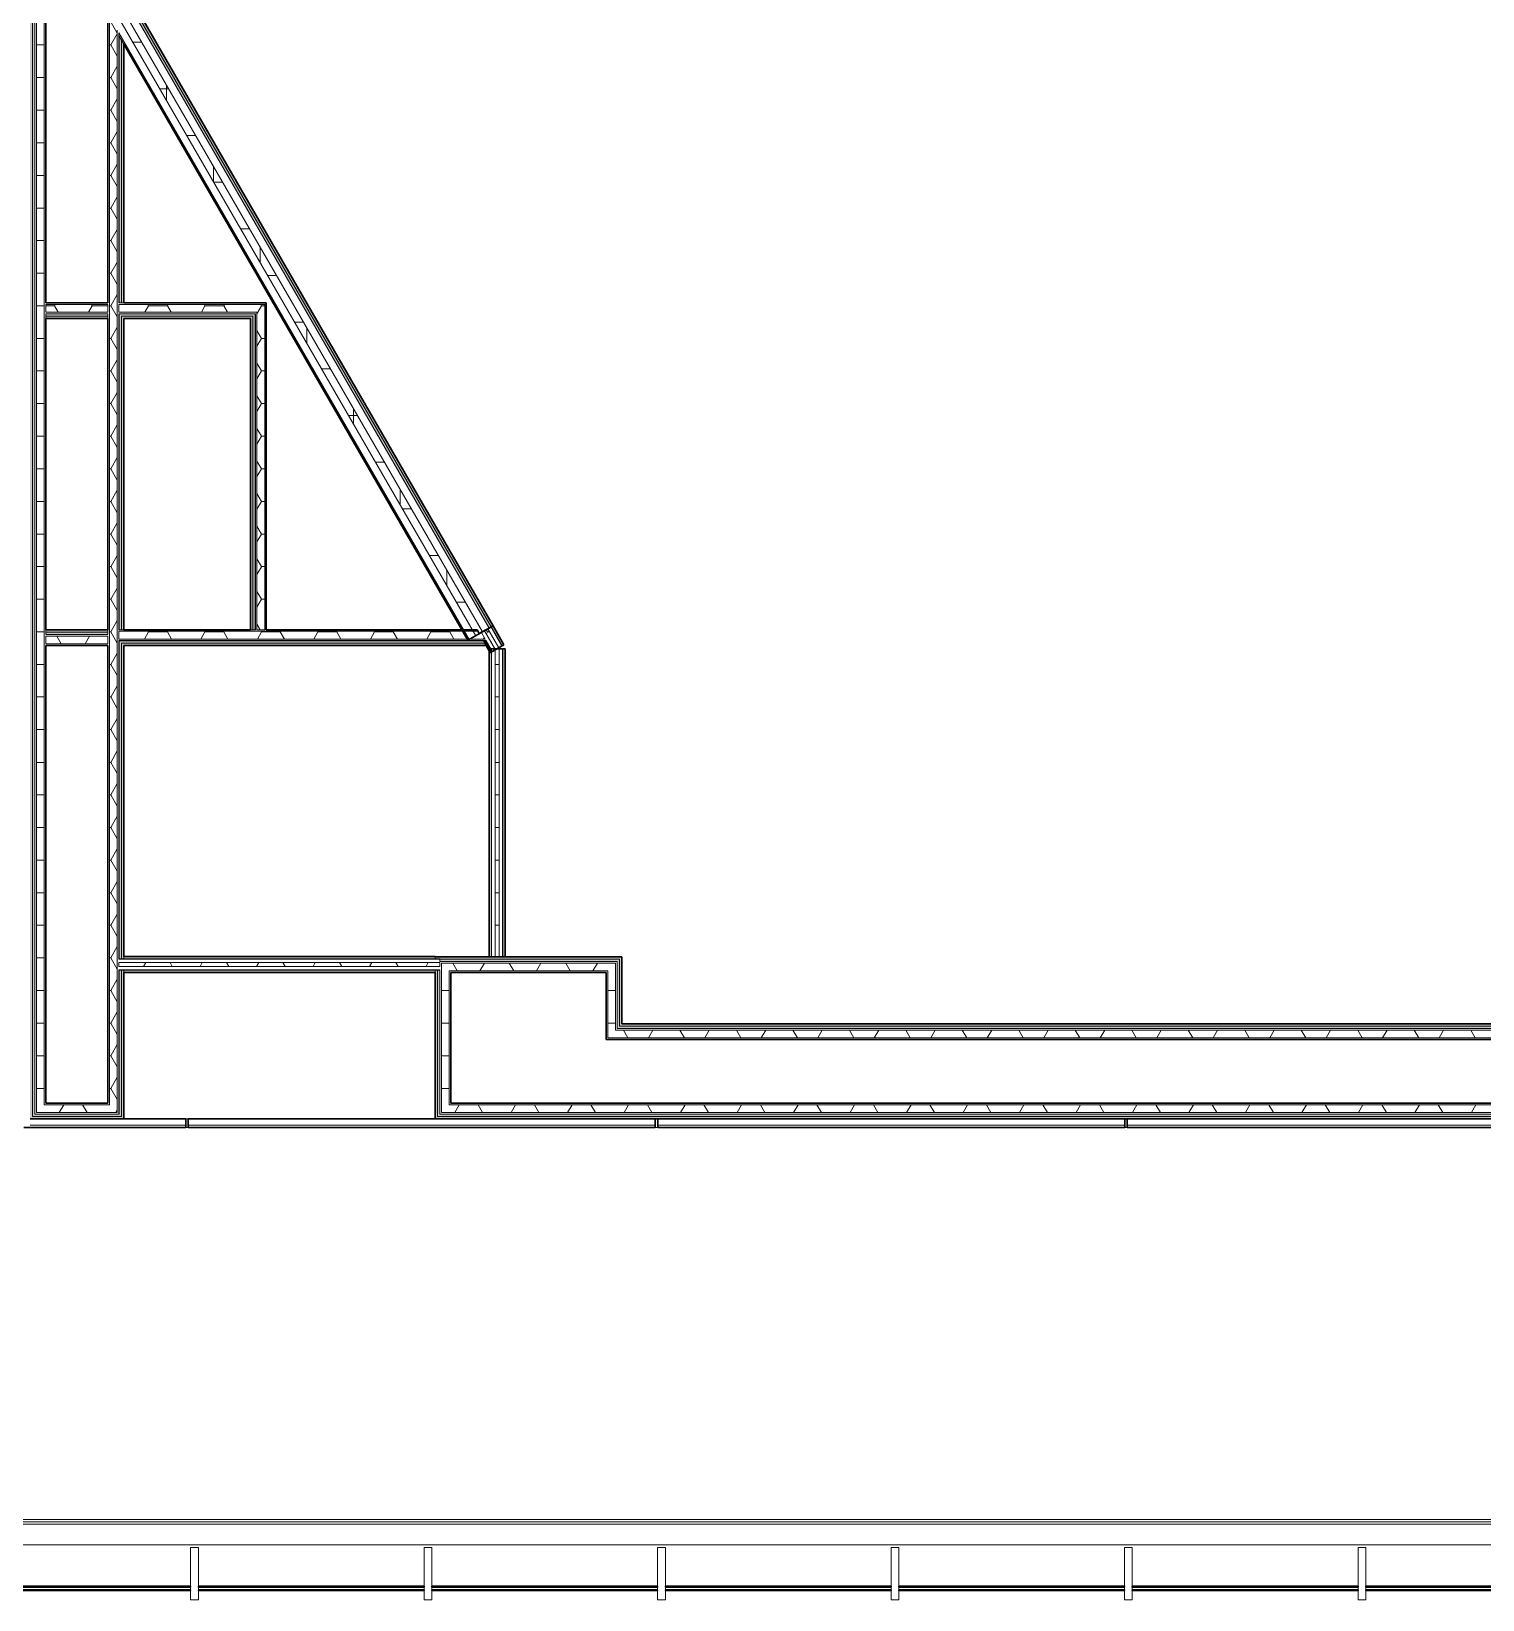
# Model space of a CAD drawing. Header units: millimetres. Extents: x 155920 to 295199, y -4084 to 97293.
# Drawn here: x 199503 to 208827, y 12017 to 22095 of the extents above; entities that cross this region are included whole.
import ezdxf

# ---------------------------------------------------------------- set-up
doc = ezdxf.new("R2010")
doc.units = ezdxf.units.MM
doc.header["$MEASUREMENT"] = 0
for name, color, linetype, lineweight in [('A-GENM', 8, 'CONTINUOUS', 9), ('A-GLAZ-CURT', 7, 'CONTINUOUS', 9), ('A-GLAZ-CWMG', 7, 'CONTINUOUS', 9), ('A-WALL', 7, 'CONTINUOUS', 9), ('A-WALL-PATT', 7, 'CONTINUOUS', 25), ('I-WALL', 7, 'CONTINUOUS', 9)]:
    doc.layers.add(name, color=color, linetype=linetype, lineweight=lineweight)

msp = doc.modelspace()

# ---------------------------------------------------------------- hatches: boundary and pattern name
at = {"layer": 'A-GLAZ-CURT'}
h = msp.add_hatch(color=256, dxfattribs=at)
h.paths.add_polyline_path([(199076, 12075), (200526, 12075), (200526, 12081), (199076, 12081)], flags=0)
h.paths.add_polyline_path([(199076, 12097), (200526, 12097), (200526, 12103), (199076, 12103)], flags=0)
h = msp.add_hatch(color=256, dxfattribs=at)
h.paths.add_polyline_path([(200576, 12075), (202026, 12075), (202026, 12081), (200576, 12081)], flags=0)
h.paths.add_polyline_path([(200576, 12097), (202026, 12097), (202026, 12103), (200576, 12103)], flags=0)
h = msp.add_hatch(color=256, dxfattribs=at)
h.paths.add_polyline_path([(202076, 12075), (203526, 12075), (203526, 12081), (202076, 12081)], flags=0)
h.paths.add_polyline_path([(202076, 12097), (203526, 12097), (203526, 12103), (202076, 12103)], flags=0)
h = msp.add_hatch(color=256, dxfattribs=at)
h.paths.add_polyline_path([(203576, 12075), (205026, 12075), (205026, 12081), (203576, 12081)], flags=0)
h.paths.add_polyline_path([(203576, 12097), (205026, 12097), (205026, 12103), (203576, 12103)], flags=0)
h = msp.add_hatch(color=256, dxfattribs=at)
h.paths.add_polyline_path([(205076, 12075), (206526, 12075), (206526, 12081), (205076, 12081)], flags=0)
h.paths.add_polyline_path([(205076, 12097), (206526, 12097), (206526, 12103), (205076, 12103)], flags=0)
h = msp.add_hatch(color=256, dxfattribs=at)
h.paths.add_polyline_path([(206576, 12075), (208026, 12075), (208026, 12081), (206576, 12081)], flags=0)
h.paths.add_polyline_path([(206576, 12097), (208026, 12097), (208026, 12103), (206576, 12103)], flags=0)
h = msp.add_hatch(color=256, dxfattribs=at)
h.paths.add_polyline_path([(208076, 12075), (209526, 12075), (209526, 12081), (208076, 12081)], flags=0)
h.paths.add_polyline_path([(208076, 12097), (209526, 12097), (209526, 12103), (208076, 12103)], flags=0)
at = {"layer": 'A-WALL-PATT', "lineweight": 5}
for points in [[(199510, 15107), (199510, 26907), (199495, 26907), (199495, 15107), (199500, 15107)], [(199510, 15122), (199525, 15122), (199525, 26892), (199510, 26892), (199510, 15159)], [(202443, 18261), (202456, 18268), (200066, 22407), (200066, 22377), (202326, 18464)], [(202456, 18268), (202469, 18276), (200081, 22411), (200081, 22381), (202343, 18464)], [(199596, 20265), (199995, 20265), (199995, 20280), (199596, 20280)], [(200941, 20265), (200941, 20280), (200081, 20280), (200081, 20265), (200926, 20265)], [(200941, 18250), (200941, 20265), (200926, 20265), (200926, 18250)], [(199799, 18235), (199995, 18235), (199995, 18250), (199596, 18250), (199596, 18235)], [(202527, 18146), (202539, 18153), (202469, 18276), (202456, 18268)], [(199995, 18220), (199995, 18235), (199596, 18235), (199596, 18220), (199949, 18220)], [(202415, 18164), (202407, 18179), (200081, 18179), (200081, 18164), (202191, 18164)], [(202546, 16149), (202546, 18128), (202531, 18128), (202531, 16149)], [(203267, 16119), (203282, 16119), (203282, 16134), (202126, 16134), (202127, 16119), (202789, 16119)], [(203297, 15703), (203297, 16134), (203282, 16134), (203282, 15703)], [(202096, 16048), (202096, 16063), (200096, 16063), (200096, 16048), (202042, 16048)], [(202111, 15137), (202126, 15138), (202126, 16063), (202111, 16063), (202111, 15208)], [(203282, 15688), (203282, 16119), (203267, 16118), (203267, 15688)], [(218338, 15688), (218627, 15688), (218627, 15703), (203282, 15703), (203282, 15688), (217740, 15688)], [(200066, 15122), (200065, 15137), (199525, 15137), (199525, 15122), (199995, 15122)], [(202096, 15107), (219753, 15107), (219753, 15122), (202096, 15122)], [(217740, 15122), (219738, 15122), (219737, 15137), (202111, 15137), (202111, 15122), (212956, 15122)]]:
    msp.add_hatch(color=256, dxfattribs=at).paths.add_polyline_path(points, flags=0)
h = msp.add_hatch(color=256, dxfattribs=at)
h.paths.add_polyline_path([(200066, 15122), (200081, 15122), (200081, 16063), (200066, 16063), (200066, 15137)], flags=0)
h.paths.add_polyline_path([(200066, 16135), (200081, 16135), (200081, 18179), (200066, 18179), (200066, 16260)], flags=0)
h.paths.add_polyline_path([(200066, 18250), (200081, 18250), (200081, 20280), (200066, 20280), (200066, 18464)], flags=0)
h.paths.add_polyline_path([(200081, 20351), (200081, 22039), (200066, 22065), (200066, 20351)], flags=0)
at = {"layer": 'A-WALL-PATT', "lineweight": 9}
h = msp.add_hatch(color=256, dxfattribs=at)
h.paths.add_polyline_path([(200081, 15107), (200096, 15107), (200096, 16063), (200081, 16063), (200081, 15122)], flags=0)
h.paths.add_polyline_path([(200096, 16135), (200096, 18164), (200081, 18164), (200081, 16135)], flags=0)
h.paths.add_polyline_path([(200096, 18250), (200096, 20265), (200081, 20265), (200081, 18250)], flags=0)
h.paths.add_polyline_path([(200096, 20351), (200096, 22013), (200081, 22039), (200081, 20351)], flags=0)
for points in [[(199995, 20250), (199995, 20265), (199596, 20265), (199596, 20250), (199949, 20250)], [(200911, 20250), (200926, 20250), (200926, 20265), (200096, 20265), (200096, 20250), (200397, 20250)], [(200926, 18250), (200926, 20250), (200911, 20250), (200911, 18250)], [(202424, 18149), (202415, 18164), (200096, 18164), (200096, 18149), (202191, 18149)], [(202451, 18102), (202464, 18110), (202424, 18179), (202407, 18179), (202424, 18149)], [(202459, 16149), (202459, 18128), (202444, 18128), (202444, 16149)], [(201892, 16135), (202096, 16135), (202096, 16150), (200096, 16150), (200096, 16135), (201593, 16135)], [(203282, 16134), (203297, 16134), (203297, 16149), (202111, 16149), (202111, 16134), (202789, 16134)], [(218338, 15703), (218612, 15703), (218612, 15718), (203297, 15718), (203297, 15703), (217740, 15703)], [(200081, 15107), (200081, 15122), (199510, 15122), (199510, 15107), (199995, 15107)]]:
    msp.add_hatch(color=256, dxfattribs=at).paths.add_polyline_path(points, flags=0)
at = {"layer": 'A-WALL-PATT', "lineweight": 5}
h = msp.add_hatch(color=256, dxfattribs=at)
h.paths.add_polyline_path([(202096, 15122), (202111, 15122), (202111, 16063), (202096, 16063), (202096, 15208)], flags=0)
h.paths.add_polyline_path([(202111, 16135), (202111, 16149), (202096, 16149), (202096, 16135)], flags=0)

# ---------------------------------------------------------------- linework, layer by layer
at = {"layer": 'A-GENM'}
for p, q in [((230793, 12533), (156861, 12533)), ((230793, 12518), (156861, 12518)), ((230793, 12518), (156861, 12518)), ((230793, 12503), (156861, 12503)), ((230344, 12370), (157283, 12370))]:
    msp.add_line(p, q, dxfattribs=at)
at = {"layer": 'A-GLAZ-CURT', "lineweight": 30}
for p, q in [((200526, 12103), (199076, 12103)), ((199076, 12097), (200526, 12097)), ((200526, 12097), (200526, 12103)), ((202026, 12103), (200576, 12103)), ((200576, 12103), (200576, 12097)), ((200576, 12097), (202026, 12097)), ((202026, 12097), (202026, 12103)), ((203526, 12103), (202076, 12103)), ((202076, 12103), (202076, 12097)), ((202076, 12097), (203526, 12097)), ((203526, 12097), (203526, 12103)), ((205026, 12103), (203576, 12103)), ((203576, 12103), (203576, 12097)), ((203576, 12097), (205026, 12097)), ((205026, 12097), (205026, 12103)), ((206526, 12103), (205076, 12103)), ((205076, 12103), (205076, 12097)), ((205076, 12097), (206526, 12097)), ((206526, 12097), (206526, 12103)), ((208026, 12103), (206576, 12103)), ((206576, 12103), (206576, 12097)), ((206576, 12097), (208026, 12097)), ((208026, 12097), (208026, 12103)), ((209526, 12103), (208076, 12103)), ((208076, 12103), (208076, 12097)), ((208076, 12097), (209526, 12097)), ((200526, 12081), (199076, 12081)), ((199076, 12075), (200526, 12075)), ((200526, 12075), (200526, 12081)), ((202026, 12081), (200576, 12081)), ((200576, 12081), (200576, 12075)), ((200576, 12075), (202026, 12075)), ((202026, 12075), (202026, 12081)), ((203526, 12081), (202076, 12081)), ((202076, 12081), (202076, 12075)), ((202076, 12075), (203526, 12075)), ((203526, 12075), (203526, 12081)), ((205026, 12081), (203576, 12081)), ((203576, 12081), (203576, 12075)), ((203576, 12075), (205026, 12075)), ((205026, 12075), (205026, 12081)), ((206526, 12081), (205076, 12081)), ((205076, 12081), (205076, 12075)), ((205076, 12075), (206526, 12075)), ((206526, 12075), (206526, 12081)), ((208026, 12081), (206576, 12081)), ((206576, 12081), (206576, 12075)), ((206576, 12075), (208026, 12075)), ((208026, 12075), (208026, 12081)), ((209526, 12081), (208076, 12081)), ((208076, 12081), (208076, 12075)), ((208076, 12075), (209526, 12075))]:
    msp.add_line(p, q, dxfattribs=at)
at = {"layer": 'A-GLAZ-CWMG', "lineweight": 20, "extrusion": (0, 0, -1)}
for p, q in [((200576, 12352), (200526, 12352)), ((200526, 12352), (200526, 12017)), ((200576, 12017), (200576, 12352)), ((202076, 12352), (202026, 12352)), ((202026, 12352), (202026, 12017)), ((202076, 12017), (202076, 12352)), ((203576, 12352), (203526, 12352)), ((203526, 12352), (203526, 12017)), ((203576, 12017), (203576, 12352)), ((205076, 12352), (205026, 12352)), ((205026, 12352), (205026, 12017)), ((205076, 12017), (205076, 12352)), ((206576, 12352), (206526, 12352)), ((206526, 12352), (206526, 12017)), ((206576, 12017), (206576, 12352)), ((208076, 12352), (208026, 12352)), ((208026, 12352), (208026, 12017)), ((208076, 12017), (208076, 12352)), ((200526, 12017), (200576, 12017)), ((202026, 12017), (202076, 12017)), ((203526, 12017), (203576, 12017)), ((205026, 12017), (205076, 12017)), ((206526, 12017), (206576, 12017)), ((208026, 12017), (208076, 12017))]:
    msp.add_line(p, q, dxfattribs=at)
at = {"layer": 'A-WALL'}
for p, q in [((199510, 26892), (199510, 15122)), ((199525, 26877), (199525, 15137)), ((199526, 26876), (199526, 15138)), ((199536, 26866), (199536, 15148)), ((199586, 26816), (199586, 15198)), ((202443, 18261), (200066, 22377)), ((202456, 18268), (200081, 22381)), ((202401, 18237), (200055, 22300)), ((202358, 18212), (200055, 22200)), ((200055, 22084), (200005, 22171)), ((200005, 22171), (200005, 15198)), ((200055, 22104), (200055, 22084)), ((200055, 22084), (200055, 15148)), ((200065, 22087), (200065, 22067)), ((202316, 18188), (200065, 22087)), ((200066, 22065), (200065, 22067)), ((200065, 22067), (200065, 20351)), ((200081, 22039), (200066, 22065)), ((200066, 22065), (200066, 20351)), ((200096, 22013), (200081, 22039)), ((200081, 22039), (200081, 20351)), ((199995, 20341), (199596, 20341)), ((199596, 20341), (199596, 20291)), ((199995, 20291), (199596, 20291)), ((199995, 20281), (199596, 20281)), ((199596, 20281), (199596, 20280)), ((199995, 20280), (199596, 20280)), ((199596, 20280), (199596, 20265)), ((199995, 20265), (199596, 20265)), ((199596, 20265), (199596, 20250)), ((199995, 20291), (199995, 20341)), ((199995, 20280), (199995, 20281)), ((199995, 20265), (199995, 20280)), ((199995, 20250), (199995, 20265)), ((200065, 20351), (200066, 20351)), ((200065, 20341), (200065, 20291)), ((200065, 20341), (200096, 20341)), ((200065, 20291), (200065, 20341)), ((200065, 20291), (200096, 20291)), ((200065, 20281), (200065, 18250)), ((200065, 20281), (200066, 20281)), ((200066, 20351), (200081, 20351)), ((200066, 20281), (200096, 20281)), ((200066, 20280), (200066, 18250)), ((200066, 20280), (200081, 20280)), ((200081, 20351), (200096, 20351)), ((200081, 20280), (200096, 20280)), ((200081, 20265), (200081, 18250)), ((200081, 20265), (200096, 20265)), ((201002, 20341), (200096, 20341)), ((200952, 20291), (200096, 20291)), ((200942, 20281), (200096, 20281)), ((200941, 20280), (200096, 20280)), ((200926, 20265), (200096, 20265)), ((200926, 20265), (200926, 20250)), ((200941, 20280), (200941, 20265)), ((200941, 20265), (200941, 20250)), ((200942, 20281), (200942, 20280)), ((200942, 20280), (200942, 20250)), ((200952, 20291), (200952, 20281)), ((200952, 20281), (200952, 20250)), ((201002, 20341), (201002, 20291)), ((201002, 20291), (201002, 20250)), ((200926, 18250), (200926, 20250)), ((200941, 18250), (200941, 20250)), ((200942, 18250), (200942, 20250)), ((200952, 18250), (200952, 20250)), ((201002, 18250), (201002, 20250)), ((199596, 18250), (199596, 18235)), ((199995, 18235), (199995, 18250)), ((200065, 18250), (200066, 18250)), ((200066, 18250), (200081, 18250)), ((200081, 18250), (200096, 18250)), ((200911, 18250), (200926, 18250)), ((200926, 18250), (200941, 18250)), ((200941, 18250), (200942, 18250)), ((200952, 18250), (201002, 18250)), ((202485, 18122), (202414, 18244)), ((202506, 18134), (202435, 18257)), ((202526, 18145), (202455, 18268)), ((202527, 18146), (202456, 18268)), ((199995, 18235), (199596, 18235)), ((199596, 18235), (199596, 18220)), ((199995, 18220), (199596, 18220)), ((199596, 18220), (199596, 18219)), ((199995, 18219), (199596, 18219)), ((199995, 18209), (199596, 18209)), ((199596, 18209), (199596, 18159)), ((199995, 18159), (199596, 18159)), ((199995, 18220), (199995, 18235)), ((199995, 18219), (199995, 18220)), ((199995, 18159), (199995, 18209)), ((200065, 18240), (200065, 18190)), ((200065, 18240), (200096, 18240)), ((200065, 18190), (200065, 18240)), ((200065, 18190), (200096, 18190)), ((200065, 18180), (200065, 16134)), ((200065, 18180), (200066, 18180)), ((200066, 18180), (200096, 18180)), ((200066, 18179), (200066, 16135)), ((200066, 18179), (200081, 18179)), ((200081, 18179), (200096, 18179)), ((200081, 18164), (200081, 16135)), ((200081, 18164), (200096, 18164)), ((202372, 18240), (200096, 18240)), ((202400, 18190), (200096, 18190)), ((202406, 18180), (200096, 18180)), ((202407, 18179), (200096, 18179)), ((202415, 18164), (200096, 18164)), ((202394, 18233), (202419, 18190)), ((202419, 18190), (202394, 18233)), ((202419, 18190), (202400, 18190)), ((202423, 18180), (202406, 18180)), ((202424, 18179), (202407, 18179)), ((202415, 18164), (202407, 18179)), ((202424, 18149), (202415, 18164)), ((202425, 18180), (202423, 18180)), ((202464, 18110), (202424, 18179)), ((202465, 18110), (202425, 18180)), ((202459, 16149), (202459, 18128)), ((202460, 16149), (202460, 18128)), ((202483, 16149), (202483, 18128)), ((202508, 16149), (202508, 18128)), ((202530, 16149), (202530, 18128)), ((202531, 16149), (202531, 18128)), ((200066, 16134), (200065, 16134)), ((200081, 16135), (200066, 16135)), ((200066, 16134), (200096, 16134)), ((200096, 16135), (200081, 16135)), ((200096, 16150), (200096, 16135)), ((200096, 16135), (202096, 16135)), ((200096, 16134), (202096, 16134)), ((202096, 16149), (202096, 16135)), ((202096, 16135), (202096, 16149)), ((202096, 16135), (202111, 16135)), ((202111, 16135), (202096, 16135)), ((202096, 16134), (202126, 16134)), ((202126, 16135), (202111, 16135)), ((202111, 16134), (202126, 16134)), ((202126, 16134), (202197, 16134)), ((202127, 16134), (202126, 16134)), ((202197, 16134), (203282, 16134)), ((203282, 16134), (203282, 16119)), ((200065, 16112), (200065, 16087)), ((200065, 16112), (200065, 16087)), ((200065, 16112), (200096, 16112)), ((200065, 16087), (200096, 16087)), ((200065, 16064), (200065, 15138)), ((200065, 16064), (200066, 16064)), ((200066, 16064), (200096, 16064)), ((200066, 16063), (200066, 15137)), ((200066, 16063), (200081, 16063)), ((200081, 16063), (200081, 15122)), ((200081, 16063), (200096, 16063)), ((200096, 16112), (202096, 16112)), ((200096, 16087), (202096, 16087)), ((200096, 16064), (202096, 16064)), ((200096, 16063), (200096, 16048)), ((200096, 16063), (202096, 16063)), ((202096, 16112), (202127, 16112)), ((202096, 16087), (202127, 16087)), ((202096, 16064), (202126, 16064)), ((202096, 16063), (202096, 16048)), ((202111, 16063), (202096, 16063)), ((202096, 16048), (202096, 16063)), ((202096, 16063), (202111, 16063)), ((202111, 16063), (202111, 15208)), ((202126, 16063), (202111, 16063)), ((202111, 16063), (202126, 16063)), ((202126, 16119), (202127, 16119)), ((202127, 16064), (202126, 16064)), ((202126, 16064), (202127, 16064)), ((202126, 16063), (202126, 15208)), ((202127, 16118), (202127, 16119)), ((202127, 16119), (202197, 16119)), ((202127, 16118), (202137, 16118)), ((202127, 16112), (202127, 16087)), ((202127, 16087), (202127, 16112)), ((202127, 16064), (202127, 15208)), ((202137, 16118), (202197, 16118)), ((202137, 16108), (202137, 15208)), ((202137, 16108), (202187, 16108)), ((202187, 16108), (202197, 16108)), ((202187, 16058), (202187, 15208)), ((202187, 16058), (202197, 16058)), ((202197, 16119), (203267, 16119)), ((202197, 16118), (203266, 16118)), ((202197, 16108), (203256, 16108)), ((202197, 16058), (203206, 16058)), ((203206, 16058), (203206, 16048)), ((203206, 15627), (203206, 16048)), ((203256, 16108), (203256, 16058)), ((203256, 16058), (203256, 16048)), ((203256, 15677), (203256, 16048)), ((203266, 16118), (203266, 16108)), ((203266, 16108), (203266, 16048)), ((203266, 15687), (203266, 16048)), ((203267, 16119), (203267, 16118)), ((203267, 16118), (203267, 16048)), ((203267, 15688), (203267, 16048)), ((203282, 16119), (203282, 16048)), ((203282, 15703), (203282, 16048)), ((203256, 15627), (203206, 15627)), ((203266, 15677), (203256, 15677)), ((203297, 15627), (203256, 15627)), ((203267, 15687), (203266, 15687)), ((203297, 15677), (203266, 15677)), ((203282, 15688), (203267, 15688)), ((203297, 15687), (203267, 15687)), ((203297, 15703), (203282, 15703)), ((203297, 15688), (203282, 15688)), ((203297, 15703), (218612, 15703)), ((203297, 15688), (218627, 15688)), ((203297, 15687), (218628, 15687)), ((203297, 15677), (218638, 15677)), ((203297, 15627), (218688, 15627)), ((199525, 15122), (199510, 15122)), ((199526, 15137), (199525, 15137)), ((199596, 15122), (199525, 15122)), ((199536, 15138), (199526, 15138)), ((199596, 15137), (199526, 15137)), ((199586, 15148), (199536, 15148)), ((199596, 15138), (199536, 15138)), ((199596, 15198), (199586, 15198)), ((199596, 15148), (199586, 15148)), ((199995, 15198), (199596, 15198)), ((199995, 15148), (199596, 15148)), ((199995, 15138), (199596, 15138)), ((199995, 15137), (199596, 15137)), ((199995, 15122), (199596, 15122)), ((200005, 15198), (199995, 15198)), ((200005, 15148), (199995, 15148)), ((200055, 15138), (199995, 15138)), ((200065, 15137), (199995, 15137)), ((200066, 15122), (199995, 15122)), ((200055, 15148), (200005, 15148)), ((200065, 15138), (200055, 15138)), ((200066, 15137), (200065, 15137)), ((200081, 15122), (200066, 15122)), ((202111, 15137), (202111, 15208)), ((202111, 15122), (202111, 15137)), ((202111, 15122), (219667, 15122)), ((202126, 15138), (202126, 15208)), ((202126, 15137), (202126, 15138)), ((202126, 15137), (219667, 15137)), ((202127, 15148), (202127, 15208)), ((202127, 15138), (202127, 15148)), ((202127, 15138), (219667, 15138)), ((202137, 15198), (202137, 15208)), ((202137, 15148), (202137, 15198)), ((202137, 15148), (219667, 15148)), ((202187, 15198), (202187, 15208)), ((202187, 15198), (219667, 15198)), ((200495, 15067), (199495, 15067)), ((203511, 15067), (200511, 15067)), ((206527, 15067), (203527, 15067)), ((209543, 15067), (206543, 15067))]:
    msp.add_line(p, q, dxfattribs=at)
at = {"layer": 'A-WALL-PATT', "linetype": 'Continuous', "lineweight": 9}
for p, q in [((200014, 22008), (200055, 22080)), ((199536, 22008), (199586, 22008)), ((200005, 22008), (200014, 22008)), ((200055, 21936), (200014, 22008)), ((200155, 22027), (200213, 22027)), ((200014, 21798), (200055, 21871)), ((199536, 21798), (199586, 21798)), ((200005, 21798), (200014, 21798)), ((200055, 21726), (200014, 21798)), ((200328, 21727), (200386, 21727)), ((200372, 21652), (200372, 21752)), ((199536, 21589), (199586, 21589)), ((200005, 21589), (200014, 21589)), ((200014, 21589), (200055, 21661)), ((200055, 21517), (200014, 21589)), ((199536, 21379), (199586, 21379)), ((200005, 21379), (200014, 21379)), ((200014, 21379), (200055, 21452)), ((200055, 21307), (200014, 21379)), ((200502, 21427), (200559, 21427)), ((199536, 21170), (199586, 21170)), ((200005, 21170), (200014, 21170)), ((200014, 21170), (200055, 21242)), ((200055, 21098), (200014, 21170)), ((200672, 21132), (200672, 21232)), ((200675, 21127), (200732, 21127)), ((200014, 20960), (200055, 21033)), ((199536, 20960), (199586, 20960)), ((200005, 20960), (200014, 20960)), ((200055, 20888), (200014, 20960)), ((200014, 20751), (200055, 20823)), ((200848, 20827), (200906, 20827)), ((199536, 20751), (199586, 20751)), ((200005, 20751), (200014, 20751)), ((200055, 20679), (200014, 20751)), ((200972, 20613), (200972, 20713)), ((200014, 20541), (200055, 20613)), ((199536, 20541), (199586, 20541)), ((200005, 20541), (200014, 20541)), ((200055, 20469), (200014, 20541)), ((201021, 20527), (201079, 20527)), ((200014, 20332), (200055, 20404)), ((199536, 20332), (199586, 20332)), ((199596, 20332), (199651, 20332)), ((199651, 20332), (199656, 20341)), ((199674, 20291), (199651, 20332)), ((199869, 20291), (199893, 20332)), ((199893, 20332), (199887, 20341)), ((199893, 20332), (199995, 20332)), ((199893, 20332), (199893, 20332)), ((199893, 20332), (199893, 20332)), ((200005, 20332), (200014, 20332)), ((200055, 20260), (200014, 20332)), ((200232, 20291), (200256, 20332)), ((200256, 20332), (200250, 20341)), ((200255, 20332), (200376, 20332)), ((200256, 20332), (200256, 20332)), ((200256, 20332), (200256, 20332)), ((200377, 20332), (200382, 20341)), ((200400, 20291), (200377, 20332)), ((200595, 20291), (200618, 20332)), ((200618, 20332), (200613, 20341)), ((200618, 20332), (200739, 20332)), ((200618, 20332), (200618, 20332)), ((200618, 20332), (200618, 20332)), ((200739, 20332), (200745, 20341)), ((200763, 20291), (200739, 20332)), ((200952, 20281), (200958, 20291)), ((200958, 20291), (200981, 20332)), ((200981, 20332), (200976, 20341)), ((200981, 20332), (201002, 20332)), ((200981, 20332), (200981, 20332)), ((200981, 20332), (200981, 20332)), ((200014, 20122), (200055, 20194)), ((200981, 20122), (200952, 20173)), ((201194, 20227), (201252, 20227)), ((201272, 20093), (201272, 20193)), ((199536, 20122), (199586, 20122)), ((200005, 20122), (200014, 20122)), ((200055, 20050), (200014, 20122)), ((200952, 20072), (200981, 20122)), ((200981, 20122), (201002, 20122)), ((200981, 20122), (200981, 20122)), ((200981, 20122), (200981, 20122)), ((200014, 19913), (200055, 19985)), ((200981, 19913), (200952, 19963)), ((199536, 19913), (199586, 19913)), ((200005, 19913), (200014, 19913)), ((200055, 19841), (200014, 19913)), ((200952, 19862), (200981, 19913)), ((200981, 19913), (201002, 19913)), ((200981, 19913), (200981, 19913)), ((200981, 19913), (200981, 19913)), ((201368, 19927), (201425, 19927)), ((200014, 19703), (200055, 19775)), ((200981, 19703), (200952, 19754)), ((199536, 19703), (199586, 19703)), ((200005, 19703), (200014, 19703)), ((200055, 19631), (200014, 19703)), ((200952, 19653), (200981, 19703)), ((200981, 19703), (201002, 19703)), ((200981, 19703), (200981, 19703)), ((200981, 19703), (200981, 19703)), ((201572, 19574), (201572, 19674)), ((200014, 19494), (200055, 19566)), ((201541, 19627), (201598, 19627)), ((199536, 19494), (199586, 19494)), ((200005, 19494), (200014, 19494)), ((200055, 19421), (200014, 19494)), ((200981, 19494), (200952, 19544)), ((200952, 19443), (200981, 19494)), ((200981, 19494), (201002, 19494)), ((200981, 19494), (200981, 19494)), ((200981, 19494), (200981, 19494)), ((200014, 19284), (200055, 19356)), ((199536, 19284), (199586, 19284)), ((200005, 19284), (200014, 19284)), ((200055, 19212), (200014, 19284)), ((200981, 19284), (200952, 19334)), ((200952, 19234), (200981, 19284)), ((200981, 19284), (201002, 19284)), ((200981, 19284), (200981, 19284)), ((200981, 19284), (200981, 19284)), ((201714, 19327), (201772, 19327)), ((201872, 19054), (201872, 19154)), ((199536, 19075), (199586, 19075)), ((200005, 19075), (200014, 19075)), ((200014, 19075), (200055, 19147)), ((200055, 19002), (200014, 19075)), ((200981, 19075), (200952, 19125)), ((200952, 19024), (200981, 19075)), ((200981, 19075), (201002, 19075)), ((200981, 19075), (200981, 19075)), ((200981, 19075), (200981, 19075)), ((201887, 19027), (201945, 19027)), ((199536, 18865), (199586, 18865)), ((200005, 18865), (200014, 18865)), ((200014, 18865), (200055, 18937)), ((200055, 18793), (200014, 18865)), ((200981, 18865), (200952, 18915)), ((200952, 18815), (200981, 18865)), ((200981, 18865), (201002, 18865)), ((200981, 18865), (200981, 18865)), ((200981, 18865), (200981, 18865)), ((199536, 18656), (199586, 18656)), ((200005, 18656), (200014, 18656)), ((200014, 18655), (200055, 18728)), ((200055, 18583), (200014, 18656)), ((200981, 18656), (200952, 18706)), ((200952, 18605), (200981, 18655)), ((200981, 18656), (201002, 18656)), ((200981, 18655), (200981, 18655)), ((200981, 18655), (200981, 18655)), ((202060, 18727), (202118, 18727)), ((202172, 18534), (202172, 18634)), ((199536, 18446), (199586, 18446)), ((200005, 18446), (200014, 18446)), ((200014, 18446), (200055, 18518)), ((200055, 18374), (200014, 18446)), ((200981, 18446), (200952, 18496)), ((200952, 18396), (200981, 18446)), ((200981, 18446), (201002, 18446)), ((200981, 18446), (200981, 18446)), ((200981, 18446), (200981, 18446)), ((202234, 18427), (202291, 18427)), ((200014, 18236), (200055, 18309)), ((200973, 18250), (200952, 18287)), ((202433, 18237), (202425, 18250)), ((199536, 18237), (199586, 18237)), ((199695, 18159), (199666, 18209)), ((199848, 18159), (199877, 18209)), ((200005, 18237), (200014, 18237)), ((200055, 18164), (200014, 18237)), ((200229, 18190), (200256, 18236)), ((200256, 18237), (200253, 18240)), ((200255, 18237), (200376, 18237)), ((200256, 18236), (200256, 18236)), ((200256, 18236), (200256, 18236)), ((200377, 18236), (200379, 18240)), ((200403, 18190), (200377, 18237)), ((200592, 18190), (200618, 18236)), ((200618, 18237), (200616, 18240)), ((200618, 18237), (200739, 18237)), ((200618, 18236), (200618, 18236)), ((200618, 18236), (200618, 18236)), ((200739, 18236), (200742, 18240)), ((200766, 18190), (200739, 18237)), ((200955, 18190), (200981, 18236)), ((200981, 18237), (200979, 18240)), ((200981, 18237), (201102, 18237)), ((200981, 18236), (200981, 18236)), ((200981, 18236), (200981, 18236)), ((201102, 18236), (201105, 18240)), ((201129, 18190), (201102, 18237)), ((201318, 18190), (201344, 18236)), ((201344, 18237), (201342, 18240)), ((201344, 18237), (201465, 18237)), ((201344, 18236), (201344, 18236)), ((201344, 18236), (201344, 18236)), ((201465, 18236), (201467, 18240)), ((201492, 18190), (201465, 18237)), ((201681, 18190), (201707, 18236)), ((201707, 18237), (201705, 18240)), ((201707, 18237), (201828, 18237)), ((201707, 18236), (201707, 18236)), ((201707, 18236), (201707, 18236)), ((201828, 18236), (201830, 18240)), ((201855, 18190), (201828, 18237)), ((202043, 18190), (202070, 18236)), ((202070, 18237), (202068, 18240)), ((202070, 18237), (202191, 18237)), ((202070, 18236), (202070, 18236)), ((202070, 18236), (202070, 18236)), ((202191, 18236), (202193, 18240)), ((202218, 18190), (202191, 18237)), ((202406, 18190), (202413, 18201)), ((202426, 18224), (202433, 18236)), ((202433, 18237), (202447, 18237)), ((202433, 18236), (202433, 18236)), ((202433, 18236), (202433, 18236)), ((200014, 18027), (200055, 18099)), ((199536, 18027), (199586, 18027)), ((200005, 18027), (200014, 18027)), ((200055, 17955), (200014, 18027)), ((202483, 18027), (202508, 18027)), ((200014, 17817), (200055, 17890)), ((199536, 17818), (199586, 17818)), ((200005, 17818), (200014, 17818)), ((200055, 17745), (200014, 17818)), ((202483, 17818), (202508, 17818)), ((200014, 17608), (200055, 17680)), ((199536, 17608), (199586, 17608)), ((200005, 17608), (200014, 17608)), ((200055, 17536), (200014, 17608)), ((202483, 17608), (202508, 17608)), ((200014, 17398), (200055, 17471)), ((199536, 17398), (199586, 17398)), ((200005, 17398), (200014, 17398)), ((200055, 17326), (200014, 17398)), ((202483, 17398), (202508, 17398)), ((200014, 17189), (200055, 17261)), ((199536, 17189), (199586, 17189)), ((200005, 17189), (200014, 17189)), ((200055, 17117), (200014, 17189)), ((202483, 17189), (202508, 17189)), ((200014, 16979), (200055, 17052)), ((199536, 16979), (199586, 16979)), ((200005, 16979), (200014, 16979)), ((200055, 16907), (200014, 16979)), ((202483, 16979), (202508, 16979)), ((200014, 16770), (200055, 16842)), ((199536, 16770), (199586, 16770)), ((200005, 16770), (200014, 16770)), ((200055, 16698), (200014, 16770)), ((202483, 16770), (202508, 16770)), ((200014, 16560), (200055, 16633)), ((199536, 16560), (199586, 16560)), ((200005, 16560), (200014, 16560)), ((200055, 16488), (200014, 16560)), ((202483, 16560), (202508, 16560)), ((199536, 16351), (199586, 16351)), ((200005, 16351), (200014, 16351)), ((200014, 16351), (200055, 16423)), ((200055, 16279), (200014, 16351)), ((202483, 16351), (202508, 16351)), ((199536, 16141), (199586, 16141)), ((200005, 16141), (200014, 16141)), ((200014, 16141), (200055, 16214)), ((200055, 16069), (200014, 16141)), ((200224, 16087), (200239, 16112)), ((200408, 16087), (200394, 16112)), ((200587, 16087), (200601, 16112)), ((200771, 16087), (200756, 16112)), ((200950, 16087), (200964, 16112)), ((201134, 16087), (201119, 16112)), ((201313, 16087), (201327, 16112)), ((201497, 16087), (201482, 16112)), ((201676, 16087), (201690, 16112)), ((201860, 16087), (201845, 16112)), ((202039, 16087), (202053, 16112)), ((202239, 16058), (202210, 16108)), ((202385, 16058), (202414, 16108)), ((202602, 16058), (202573, 16108)), ((202748, 16058), (202777, 16108)), ((202965, 16058), (202936, 16108)), ((203111, 16058), (203140, 16108)), ((199536, 15932), (199586, 15932)), ((200005, 15932), (200014, 15932)), ((200014, 15932), (200055, 16004)), ((200055, 15860), (200014, 15932)), ((202137, 15932), (202187, 15932)), ((203206, 15932), (203256, 15932)), ((199536, 15722), (199586, 15722)), ((200005, 15722), (200014, 15722)), ((200014, 15722), (200055, 15794)), ((200055, 15650), (200014, 15722)), ((202137, 15722), (202187, 15722)), ((203206, 15722), (203256, 15722)), ((203335, 15627), (203306, 15677)), ((203467, 15627), (203495, 15677)), ((203698, 15627), (203669, 15677)), ((203830, 15627), (203858, 15677)), ((204061, 15627), (204032, 15677)), ((204192, 15627), (204221, 15677)), ((204424, 15627), (204395, 15677)), ((204555, 15627), (204584, 15677)), ((204787, 15627), (204758, 15677)), ((204918, 15627), (204947, 15677)), ((205149, 15627), (205121, 15677)), ((205281, 15627), (205310, 15677)), ((205512, 15627), (205483, 15677)), ((205644, 15627), (205673, 15677)), ((205875, 15627), (205846, 15677)), ((206007, 15627), (206036, 15677)), ((206238, 15627), (206209, 15677)), ((206370, 15627), (206399, 15677)), ((206601, 15627), (206572, 15677)), ((206733, 15627), (206762, 15677)), ((206964, 15627), (206935, 15677)), ((207096, 15627), (207124, 15677)), ((207327, 15627), (207298, 15677)), ((207459, 15627), (207487, 15677)), ((207690, 15627), (207661, 15677)), ((207821, 15627), (207850, 15677)), ((208053, 15627), (208024, 15677)), ((208184, 15627), (208213, 15677)), ((208416, 15627), (208387, 15677)), ((208547, 15627), (208576, 15677)), ((208778, 15627), (208750, 15677)), ((200014, 15513), (200055, 15585)), ((199536, 15513), (199586, 15513)), ((200005, 15513), (200014, 15513)), ((200055, 15441), (200014, 15513)), ((202137, 15513), (202187, 15513)), ((200014, 15303), (200055, 15375)), ((199536, 15303), (199586, 15303)), ((200005, 15303), (200014, 15303)), ((200055, 15231), (200014, 15303)), ((202137, 15303), (202187, 15303)), ((199682, 15148), (199711, 15198)), ((199861, 15148), (199832, 15198)), ((200045, 15148), (200055, 15166)), ((202223, 15148), (202251, 15198)), ((202401, 15148), (202373, 15198)), ((202586, 15148), (202614, 15198)), ((202764, 15148), (202736, 15198)), ((202948, 15148), (202977, 15198)), ((203127, 15148), (203098, 15198)), ((203311, 15148), (203340, 15198)), ((203490, 15148), (203461, 15198)), ((203674, 15148), (203703, 15198)), ((203853, 15148), (203824, 15198)), ((204037, 15148), (204066, 15198)), ((204216, 15148), (204187, 15198)), ((204400, 15148), (204429, 15198)), ((204579, 15148), (204550, 15198)), ((204763, 15148), (204792, 15198)), ((204942, 15148), (204913, 15198)), ((205126, 15148), (205155, 15198)), ((205305, 15148), (205276, 15198)), ((205489, 15148), (205518, 15198)), ((205668, 15148), (205639, 15198)), ((205852, 15148), (205880, 15198)), ((206031, 15148), (206002, 15198)), ((206215, 15148), (206243, 15198)), ((206393, 15148), (206365, 15198)), ((206577, 15148), (206606, 15198)), ((206756, 15148), (206727, 15198)), ((206940, 15148), (206969, 15198)), ((207119, 15148), (207090, 15198)), ((207303, 15148), (207332, 15198)), ((207482, 15148), (207453, 15198)), ((207666, 15148), (207695, 15198)), ((207845, 15148), (207816, 15198)), ((208029, 15148), (208058, 15198)), ((208208, 15148), (208179, 15198)), ((208392, 15148), (208421, 15198)), ((208571, 15148), (208542, 15198)), ((208755, 15148), (208784, 15198))]:
    msp.add_line(p, q, dxfattribs=at)
at = {"layer": 'I-WALL', "lineweight": 30}
for p, q in [((199596, 20351), (199596, 26806)), ((202469, 18276), (200096, 22385)), ((199995, 22188), (199995, 20351)), ((200096, 20351), (200096, 22013)), ((200096, 22013), (202308, 18183)), ((199995, 20351), (199596, 20351)), ((201012, 20351), (200096, 20351)), ((201012, 20341), (201012, 20351)), ((201012, 20250), (201012, 20341)), ((199596, 18250), (199596, 20250)), ((199596, 20250), (199995, 20250)), ((199995, 20250), (199995, 18250)), ((200096, 18250), (200096, 20250)), ((200096, 20250), (200911, 20250)), ((200911, 20250), (200911, 18250)), ((201012, 18250), (201012, 20250)), ((199995, 18250), (199596, 18250)), ((200911, 18250), (200096, 18250)), ((202366, 18250), (201012, 18250)), ((202308, 18183), (202469, 18276)), ((202380, 18225), (202366, 18250)), ((202469, 18276), (202380, 18225)), ((202539, 18153), (202469, 18276)), ((199596, 15208), (199596, 18149)), ((199596, 18149), (199995, 18149)), ((199995, 18149), (199995, 15208)), ((200096, 16150), (200096, 18149)), ((200096, 18149), (202424, 18149)), ((202424, 18149), (202451, 18102)), ((202451, 18102), (202539, 18153)), ((202444, 18128), (202444, 16149)), ((202546, 18128), (202444, 18128)), ((202546, 16149), (202546, 18128)), ((202096, 16150), (200096, 16150)), ((202096, 16149), (202096, 16150)), ((202111, 16149), (202096, 16149)), ((202197, 16149), (202111, 16149)), ((203297, 16149), (202197, 16149)), ((202444, 16149), (202546, 16149)), ((203297, 16134), (203297, 16149)), ((203297, 16048), (203297, 16134)), ((200096, 15107), (200096, 16048)), ((200096, 16048), (202096, 16048)), ((202096, 16048), (202096, 15208)), ((202197, 15208), (202197, 16048)), ((202197, 16048), (203196, 16048)), ((203196, 16048), (203196, 15617)), ((203297, 15718), (203297, 16048)), ((218597, 15718), (203297, 15718)), ((203196, 15617), (203206, 15617)), ((203206, 15617), (203297, 15617)), ((203297, 15617), (218698, 15617)), ((199995, 15208), (199596, 15208)), ((202096, 15208), (202096, 15122)), ((202096, 15122), (202096, 15107)), ((219667, 15208), (202197, 15208)), ((199455, 15051), (200495, 15051)), ((199495, 15107), (199510, 15107)), ((200495, 15107), (199495, 15107)), ((199510, 15107), (199596, 15107)), ((199596, 15107), (199995, 15107)), ((199995, 15107), (200081, 15107)), ((200081, 15107), (200096, 15107)), ((200495, 15051), (200495, 15107)), ((203511, 15107), (200511, 15107)), ((200511, 15107), (200511, 15051)), ((200511, 15051), (203511, 15051)), ((202096, 15107), (219667, 15107)), ((203511, 15051), (203511, 15107)), ((206527, 15107), (203527, 15107)), ((203527, 15107), (203527, 15051)), ((203527, 15051), (206527, 15051)), ((206527, 15051), (206527, 15107)), ((209543, 15107), (206543, 15107)), ((206543, 15107), (206543, 15051)), ((206543, 15051), (209543, 15051))]:
    msp.add_line(p, q, dxfattribs=at)
at = {"layer": 'I-WALL'}
for p, q in [((202111, 16134), (202111, 16135)), ((202126, 16119), (202126, 16134)), ((200495, 15107), (200511, 15107)), ((200511, 15051), (200495, 15051)), ((203527, 15051), (203511, 15051)), ((206543, 15051), (206527, 15051))]:
    msp.add_line(p, q, dxfattribs=at)

doc.saveas('drawing.dxf')
